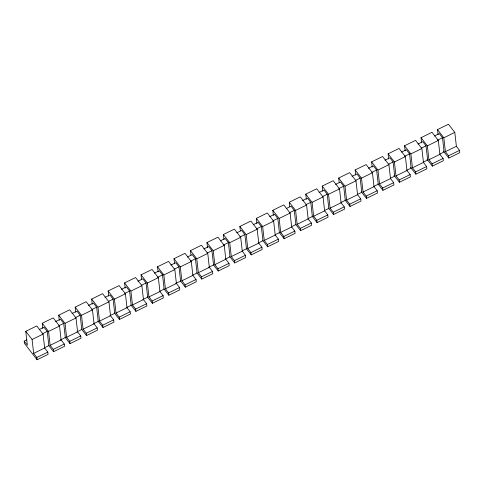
<?xml version="1.0" encoding="UTF-8"?>
<svg xmlns="http://www.w3.org/2000/svg" width="484" height="484" viewBox="0 0 484 484"><rect width="100%" height="100%" fill="white"/><g stroke="black" fill="none" stroke-linecap="round" stroke-linejoin="round"><path stroke-width="0.73" d="M24.2 341.129L27.358 345.219L25.773 331.322L36.754 325.944L43.064 334.117L44.649 348.014L47.807 352.098L48.067 354.391L37.086 359.769L24.46 343.422L24.2 341.129L26.783 339.865M42.828 328.376L42.241 323.258L53.222 317.879L59.532 326.053L61.117 339.943L64.275 344.027L64.535 346.326L53.555 351.705L48.594 345.28M59.296 320.305L58.709 315.187L69.69 309.808L76.006 317.982L77.585 331.873L80.743 335.963L81.003 338.255L70.023 343.634L65.068 337.209M75.764 312.234L75.183 307.116L86.164 301.738L92.474 309.911L94.053 323.808L97.211 327.892L97.472 330.185L86.497 335.563L81.536 329.144M92.232 304.17L91.651 299.051L102.632 293.673L108.942 301.847L110.527 315.737L113.68 319.821L113.946 322.12L102.965 327.499L98.004 321.074M108.706 296.099L108.12 290.981L119.1 285.602L125.41 293.776L126.996 307.667L130.154 311.756L130.414 314.049L119.433 319.428L114.472 313.003M125.174 288.028L124.588 282.91L135.568 277.532L141.885 285.705L143.464 299.602L146.622 303.686L146.882 305.979L135.901 311.357L130.94 304.938M141.558 279.232L141.062 274.845L152.036 269.467L158.353 277.641L159.932 291.531L163.09 295.615L163.35 297.914L152.369 303.293L147.414 296.867M158.111 271.893L157.53 266.775L168.511 261.396L174.821 269.57L176.406 283.461L179.558 287.55L179.818 289.843L168.843 295.222L163.882 288.797M174.579 263.822L173.998 258.704L184.979 253.326L191.289 261.499L192.874 275.396L196.026 279.48L196.292 281.773L185.311 287.151L180.351 280.732M190.968 255.026L190.466 250.639L201.447 245.261L207.757 253.434L209.342 267.325L212.5 271.409L212.76 273.708L201.78 279.087L196.819 272.661M207.521 247.687L206.934 242.569L217.915 237.19L224.231 245.364L225.81 259.255L228.968 263.344L229.228 265.637L218.248 271.016L213.287 264.591M223.989 239.616L223.408 234.498L234.383 229.12L240.699 237.293L242.278 251.19L245.436 255.274L245.697 257.567L234.716 262.945L229.761 256.526M240.373 230.82L239.876 226.433L250.857 221.055L257.167 229.228L258.752 243.119L261.904 247.203L262.165 249.502L251.19 254.88L246.229 248.455M256.925 223.481L256.345 218.363L267.325 212.984L273.635 221.158L275.221 235.049L278.373 239.138L278.639 241.431L267.658 246.81L262.697 240.385M273.399 215.41L272.813 210.292L283.793 204.913L290.104 213.087L291.689 226.984L294.847 231.068L295.107 233.361L284.126 238.739L279.165 232.32M289.783 206.614L289.281 202.227L300.262 196.849L306.578 205.022L308.157 218.913L311.315 222.997L311.575 225.296L300.594 230.674L295.639 224.249M306.336 199.275L305.755 194.157L316.73 188.778L323.046 196.952L324.625 210.843L327.783 214.932L328.043 217.225L317.068 222.604L312.107 216.179M322.804 191.204L322.223 186.086L333.204 180.707L339.514 188.881L341.099 202.778L344.251 206.862L344.517 209.155L333.536 214.533L328.575 208.114M339.193 182.407L338.691 178.021L349.672 172.643L355.982 180.816L357.567 194.707L360.725 198.791L360.985 201.09L350.005 206.468L345.044 200.043M355.746 175.069L355.159 169.951L366.14 164.572L372.45 172.746L374.035 186.636L377.193 190.726L377.453 193.019L366.473 198.398L361.512 191.979M372.214 166.998L371.627 161.88L382.608 156.501L388.924 164.675L390.503 178.572L393.661 182.656L393.922 184.948L382.941 190.327L377.986 183.908M388.682 158.933L388.101 153.815L399.082 148.437L405.392 156.61L406.971 170.501L410.129 174.585L410.39 176.884L399.415 182.262L394 175.256M405.15 150.863L404.57 145.744L415.55 140.366L421.86 148.54L423.446 162.43L426.598 166.52L426.864 168.813L415.883 174.192L410.468 167.186M421.624 142.792L421.038 137.674L432.018 132.295L438.329 140.469L439.914 154.366L443.072 158.449L443.332 160.742L432.351 166.121L426.942 159.115M438.093 134.727L437.506 129.609L448.486 124.231L454.797 132.404L456.382 146.295L459.54 150.379L459.8 152.678L448.819 158.056L443.411 151.05M39.137 329.634L44.014 327.238L47.232 331.407L48.854 345.612L44.582 347.706M55.606 321.564L60.482 319.174L63.706 323.342L65.322 337.542L60.44 339.937M72.074 313.493L76.956 311.103L80.175 315.272L81.79 329.477L76.914 331.867M88.542 305.428L93.424 303.032L96.643 307.207L98.258 321.406L93.382 323.796M105.016 297.358L109.892 294.968L113.111 299.136L114.732 313.336L109.85 315.731M121.484 289.287L126.36 286.897L129.579 291.065L131.2 305.271L126.318 307.661M137.952 281.222L142.834 278.826L146.053 283.001L147.668 297.2L142.792 299.59M154.42 273.151L159.303 270.762L162.521 274.93L164.137 289.129L159.26 291.525M170.888 265.081L175.771 262.691L178.989 266.859L180.611 281.065L175.728 283.455M187.362 257.016L192.239 254.62L195.457 258.795L197.079 272.994L192.196 275.384M203.831 248.945L208.707 246.556L211.925 250.724L213.547 264.923L208.664 267.319M220.299 240.875L225.181 238.485L228.4 242.653L230.015 256.859L225.139 259.249M236.767 232.81L241.649 230.414L244.868 234.589L246.483 248.788L242.218 250.881M253.235 224.739L258.117 222.35L261.336 226.518L262.957 240.717L258.686 242.811M269.709 216.669L274.585 214.279L277.804 218.447L279.425 232.653L275.154 234.746M286.177 208.604L291.053 206.208L294.278 210.383L295.893 224.582L291.622 226.675M302.645 200.533L307.528 198.144L310.746 202.312L312.361 216.517L308.09 218.605M319.113 192.463L323.996 190.073L327.214 194.241L328.83 208.447L324.564 210.54M335.581 184.398L340.464 182.002L343.682 186.177L345.304 200.376L341.032 202.469M352.056 176.327L356.932 173.938L360.15 178.106L361.772 192.311L357.501 194.399M368.524 168.257L373.4 165.867L376.625 170.035L378.24 184.241L373.969 186.334M384.992 160.192L389.874 157.796L393.093 161.971L394.708 176.17L390.437 178.263M401.46 152.121L406.342 149.731L409.561 153.9L411.176 168.105L406.911 170.193M417.928 144.05L422.81 141.661L426.029 145.829L427.65 160.035L423.379 162.128M434.402 135.986L439.278 133.596L442.497 137.765L444.118 151.964L439.847 154.057M42.356 333.803L47.232 331.407M58.824 325.732L63.706 323.342M75.292 317.661L80.175 315.272M91.76 309.597L96.643 307.207M108.234 301.526L113.111 299.136M124.703 293.455L129.579 291.065M141.171 285.391L146.053 283.001M157.639 277.32L162.521 274.93M174.107 269.249L178.989 266.859M190.581 261.185L195.457 258.795M207.049 253.114L211.925 250.724M223.517 245.043L228.4 242.653M239.985 236.978L244.868 234.589M256.459 228.908L261.336 226.518M272.928 220.837L277.804 218.447M289.396 212.772L294.278 210.383M305.864 204.702L310.746 202.312M322.332 196.631L327.214 194.241M338.806 188.566L343.682 186.177M355.274 180.496L360.15 178.106M371.742 172.425L376.625 170.035M388.21 164.36L393.093 161.971M404.678 156.29L409.561 153.9M421.153 148.219L426.029 145.829M437.621 140.154L442.497 137.765M37.086 359.769L36.826 357.476L33.668 353.393L32.083 339.496L43.064 334.117M53.555 351.705L53.294 349.412L50.136 345.322L48.557 331.431L59.532 326.053M70.023 343.634L69.763 341.341L66.604 337.251L65.025 323.36L76.006 317.982M86.497 335.563L86.231 333.27L83.079 329.187L81.493 315.29L92.474 309.911M102.965 327.499L102.705 325.206L99.547 321.116L97.962 307.225L108.942 301.847M119.433 319.428L119.173 317.135L116.015 313.045L114.43 299.154L125.41 293.776M135.901 311.357L135.641 309.064L132.483 304.981L130.904 291.084L141.885 285.705M152.369 303.293L152.109 301L148.957 296.91L147.372 283.019L158.353 277.641M168.843 295.222L168.577 292.929L165.425 288.839L163.84 274.948L174.821 269.57M185.311 287.151L185.051 284.858L181.893 280.774L180.308 266.878L191.289 261.499M201.78 279.087L201.519 276.794L198.361 272.704L196.782 258.813L207.757 253.434M218.248 271.016L217.988 268.723L214.829 264.633L213.25 250.742L224.231 245.364M234.716 262.945L234.456 260.652L231.304 256.568L229.718 242.672L240.699 237.293M251.19 254.88L250.924 252.588L247.772 248.498L246.187 234.607L257.167 229.228M267.658 246.81L267.398 244.517L264.24 240.427L262.655 226.536L273.635 221.158M284.126 238.739L283.866 236.446L280.708 232.362L279.129 218.466L290.104 213.087M300.594 230.674L300.334 228.381L297.176 224.292L295.597 210.401L306.578 205.022M317.068 222.604L316.802 220.311L313.65 216.221L312.065 202.33L323.046 196.952M333.536 214.533L333.276 212.24L330.118 208.156L328.533 194.259L339.514 188.881M350.005 206.468L349.744 204.175L346.586 200.086L345.001 186.195L355.982 180.816M366.473 198.398L366.213 196.105L363.054 192.015L361.475 178.124L372.45 172.746M382.941 190.327L382.681 188.034L379.523 183.95L377.944 170.059L388.924 164.675M399.415 182.262L399.149 179.969L395.997 175.88L394.412 161.989L405.392 156.61M415.883 174.192L415.623 171.899L412.465 167.809L410.88 153.918L421.86 148.54M432.351 166.121L432.091 163.828L428.933 159.744L427.348 145.853L438.329 140.469M448.819 158.056L448.559 155.763L445.401 151.673L443.822 137.783L454.797 132.404M33.668 353.393L44.649 348.014M50.136 345.322L61.117 339.943M66.604 337.251L77.585 331.873M83.079 329.187L94.053 323.808M99.547 321.116L110.527 315.737M116.015 313.045L126.996 307.667M132.483 304.981L143.464 299.602M148.957 296.91L159.932 291.531M165.425 288.839L176.406 283.461M181.893 280.774L192.874 275.396M198.361 272.704L209.342 267.325M214.829 264.633L225.81 259.255M231.304 256.568L242.278 251.19M247.772 248.498L258.752 243.119M264.24 240.427L275.221 235.049M280.708 232.362L291.689 226.984M297.176 224.292L308.157 218.913M313.65 216.221L324.625 210.843M330.118 208.156L341.099 202.778M346.586 200.086L357.567 194.707M363.054 192.015L374.035 186.636M379.523 183.95L390.503 178.572M395.997 175.88L406.971 170.501M412.465 167.809L423.446 162.43M428.933 159.744L439.914 154.366M445.401 151.673L456.382 146.295M36.826 357.476L47.807 352.098M53.294 349.412L64.275 344.027M69.763 341.341L80.743 335.963M86.231 333.27L97.211 327.892M102.705 325.206L113.68 319.821M119.173 317.135L130.154 311.756M135.641 309.064L146.622 303.686M152.109 301L163.09 295.615M168.577 292.929L179.558 287.55M185.051 284.858L196.026 279.48M201.519 276.794L212.5 271.409M217.988 268.723L228.968 263.344M234.456 260.652L245.436 255.274M250.924 252.588L261.904 247.203M267.398 244.517L278.373 239.138M283.866 236.446L294.847 231.068M300.334 228.381L311.315 222.997M316.802 220.311L327.783 214.932M333.276 212.24L344.251 206.862M349.744 204.175L360.725 198.791M366.213 196.105L377.193 190.726M382.681 188.034L393.661 182.656M399.149 179.969L410.129 174.585M415.623 171.899L426.598 166.52M432.091 163.828L443.072 158.449M448.559 155.763L459.54 150.379M437.506 129.609L443.822 137.783M421.038 137.674L427.348 145.853M404.57 145.744L410.88 153.918M388.101 153.815L394.412 161.989M371.627 161.88L377.944 170.059M355.159 169.951L361.475 178.124M338.691 178.021L345.001 186.195M322.223 186.086L328.533 194.259M305.755 194.157L312.065 202.33M289.281 202.227L295.597 210.401M272.813 210.292L279.129 218.466M256.345 218.363L262.655 226.536M239.876 226.433L246.187 234.607M223.408 234.498L229.718 242.672M206.934 242.569L213.25 250.742M190.466 250.639L196.782 258.813M173.998 258.704L180.308 266.878M157.53 266.775L163.84 274.948M141.062 274.845L147.372 283.019M124.588 282.91L130.904 291.084M108.12 290.981L114.43 299.154M91.651 299.051L97.962 307.225M75.183 307.116L81.493 315.29M58.709 315.187L65.025 323.36M42.241 323.258L48.557 331.431M25.773 331.322L32.083 339.496"/></g></svg>
